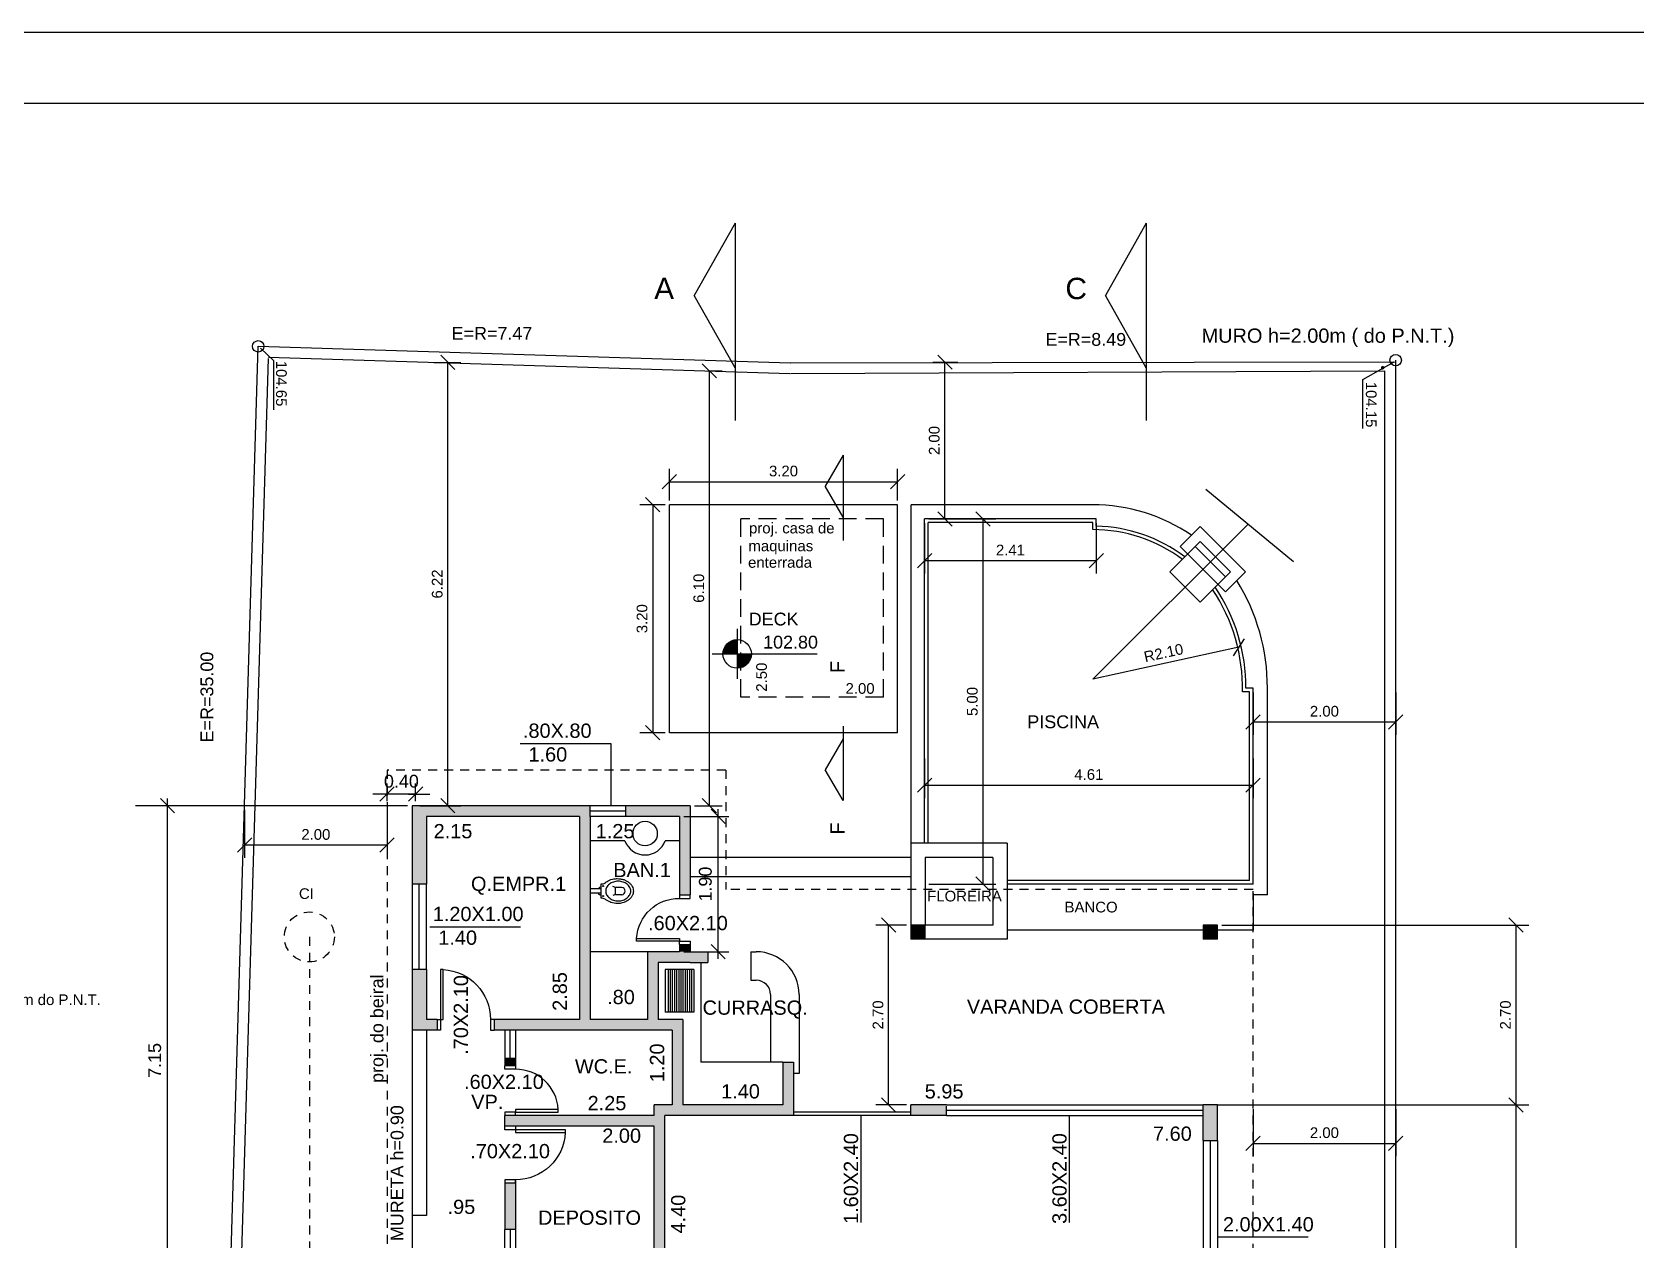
# Model space of a CAD drawing. Extents: x -23 to 90, y 6 to 84.
# Drawn here: x 2.78 to 25.28, y 67.47 to 84.43 of the extents above; entities that cross this region are included whole.
import ezdxf
from ezdxf.enums import TextEntityAlignment as Align

# ---------------------------------------------------------------- set-up
doc = ezdxf.new("R2010")
doc.units = 0
doc.header["$MEASUREMENT"] = 0
doc.linetypes.add('HIDDEN', pattern=[0.375, 0.25, -0.125])
doc.linetypes.add('HIDDEN2', pattern=[0.1875, 0.125, -0.0625])
doc.layers.get('0').update_dxf_attribs({"linetype": 'CONTINUOUS'})
doc.layers.get('DEFPOINTS').update_dxf_attribs({"linetype": 'CONTINUOUS'})
for name, color, linetype in [('ALV', 6, 'CONTINUOUS'), ('CAIXILHO', 3, 'CONTINUOUS'), ('COTA', 7, 'CONTINUOUS'), ('COTAPR', 2, 'CONTINUOUS'), ('LOUCA20', 2, 'CONTINUOUS'), ('LOUCA50', 2, 'CONTINUOUS'), ('PEITORIL', 2, 'CONTINUOUS'), ('PISO', 11, 'CONTINUOUS'), ('PORTA', 2, 'CONTINUOUS'), ('PROJ', 21, 'HIDDEN2'), ('SIMBOLOG', 7, 'CONTINUOUS'), ('SOLID', 253, 'CONTINUOUS'), ('TERRENO', 30, 'CONTINUOUS'), ('TEXTO', 7, 'CONTINUOUS'), ('TEXTO1', 5, 'CONTINUOUS'), ('VISTA5', 5, 'CONTINUOUS'), ('VISTA6', 6, 'CONTINUOUS')]:
    doc.layers.add(name, color=color, linetype=linetype)
doc.styles.add('ROMANS', font='romans', dxfattribs={"height": 0.2})
doc.styles.get("Standard").update_dxf_attribs({"font": 'swissl.ttf'})
doc.dimstyles.get("Standard").update_dxf_attribs({"dimtxt": 0.15, "dimasz": 0, "dimexe": 0.18, "dimexo": 0.06, "dimgap": 0.09, "dimtad": 1, "dimzin": 0, "dimdsep": 46, "dimtxsty": 'ROMANS', "dimtsz": 0.1, "dimcen": 0.09, "dimadec": 0, "dimazin": 0, "dimtfac": 1, "dimtix": 1, "dimtofl": 0, "dimtmove": 2, "dimatfit": 3, "dimfxl": 1, "dimtolj": 1, "dimtzin": 0, "dimarcsym": 0})

# ---------------------------------------------------------------- blocks, each defined once
blk = doc.blocks.new('PM60')
at = {"layer": 'PORTA'}
for points in [[(0.3, 0.075), (0.3, 0.675), (0.262, 0.675), (0.262, 0.075), (0.3, 0.075)], [(-0.35, 0.075), (-0.3, 0.075), (-0.3, -0.075), (-0.35, -0.075)], [(0.35, 0.075), (0.3, 0.075), (0.3, -0.075), (0.35, -0.075)]]:
    blk.add_lwpolyline(points, dxfattribs=at)
blk.add_arc((0.296, 0.08), 0.596, 93.1812, 180.514, dxfattribs=at)
blk = doc.blocks.new('BACIA2PL')
at = {"layer": 'LOUCA20'}
for p, q in [((-0.044, 0.15), (0.043, 0.15)), ((-0.051, -0.2), (0.051, -0.2)), ((-0.051, -0.288), (-0.051, -0.2)), ((0.051, -0.288), (0.051, -0.2))]:
    blk.add_line(p, q, dxfattribs=at)
for points in [[(-0.03, 0), (-0.03, 0.15)], [(0.032, 0), (0.032, 0.15)], [(-0.05, -0.2), (-0.063, -0.163)], [(0.05, -0.2), (0.062, -0.163)]]:
    blk.add_lwpolyline(points, dxfattribs=at)
blk.add_lwpolyline([(-0.138, -0.237, 0.078823), (-0.127, -0.306, 0.088058), (-0.097, -0.361, 0.105305), (-0.051, -0.4, 0.121887), (0, -0.413, 0.121887), (0.051, -0.4, 0.105305), (0.097, -0.361, 0.088058), (0.127, -0.306, 0.078823), (0.138, -0.237, 0.078823), (0.127, -0.169, 0.088058), (0.097, -0.114, 0.105305), (0.051, -0.075, 0.121887), (0, -0.063, 0.121887), (-0.051, -0.075, 0.105305), (-0.097, -0.114, 0.088058), (-0.127, -0.169, 0.078823)], format="xyb", close=True, dxfattribs=at)
for centre in [(-0.07, -0.025), (0.07, -0.025)]:
    blk.add_circle(centre, 0.00766, dxfattribs=at)
for centre, radius, start, end in [((0, 0), 0.0556, 122.78, 179.6714), ((0, 0), 0.0556, 0.3286, 54.4265), ((0, -0.284), 0.0509, 183.5219, 356.4781)]:
    blk.add_arc(centre, radius, start, end, dxfattribs=at)
at = {"layer": 'LOUCA50'}
blk.add_lwpolyline([(-0.175, -0.225, -0.069439), (-0.161, -0.136, -0.043663), (-0.124, -0.066, 0.015066), (-0.113, -0.053, 0.089395), (-0.1, 0), (0.1, 0, 0.12127), (0.113, -0.053, -0.009751), (0.118, -0.058, -0.007003), (0.124, -0.066, -0.013225), (0.142, -0.095, -0.020645), (0.161, -0.136, -0.020096), (0.171, -0.175, -0.021685), (0.175, -0.225, -0.019128), (0.171, -0.27, -0.020629), (0.161, -0.314, -0.020175), (0.145, -0.351, -0.021821), (0.124, -0.384, -0.025133), (0.096, -0.413, -0.028432), (0.065, -0.434, -0.029542), (0.033, -0.446, -0.030634), (0, -0.45, -0.030651), (-0.033, -0.446, -0.028489), (-0.065, -0.434, -0.028517), (-0.096, -0.413, -0.026288), (-0.124, -0.384, -0.011374), (-0.138, -0.363, -0.019462), (-0.161, -0.314, -0.005454), (-0.171, -0.278, -0.030993)], format="xyb", close=True, dxfattribs=at)
blk = doc.blocks.new('PM70')
at = {"layer": 'PORTA'}
for points in [[(0.35, 0.075), (0.312, 0.075), (0.312, 0.775), (0.35, 0.775), (0.35, 0.075)], [(-0.4, 0.075), (-0.35, 0.075), (-0.35, -0.075), (-0.4, -0.075)], [(0.4, 0.075), (0.35, 0.075), (0.35, -0.075), (0.4, -0.075)]]:
    blk.add_lwpolyline(points, dxfattribs=at)
blk.add_arc((0.345, 0.08), 0.695, 92.7111, 180.442, dxfattribs=at)
blk = doc.blocks.new('*D36')
at = {"color": 0, "linetype": 'ByBlock'}
for p, q in [((22.592, 69.308), (22.592, 68.649)), ((24.592, 69.308), (24.592, 68.649)), ((22.492, 68.729), (22.692, 68.929)), ((24.492, 68.729), (24.692, 68.929)), ((22.592, 68.829), (24.592, 68.829))]:
    blk.add_line(p, q, dxfattribs=at)
at = {"layer": 'DEFPOINTS', "color": 0, "linetype": 'ByBlock'}
for p in [(22.592, 69.368), (24.592, 69.368), (24.592, 68.829)]:
    blk.add_point(p, dxfattribs=at)
at = {"color": 0, "linetype": 'ByBlock'}
blk.add_text('2.00', height=0.15, dxfattribs=at).set_placement((23.592, 68.979), align=Align.MIDDLE_CENTER)
blk = doc.blocks.new('*D24')
at = {"color": 0, "linetype": 'ByBlock'}
for p, q in [((10.345, 73.632), (10.545, 73.832)), ((10.445, 73.631), (10.445, 73.882)), ((10.745, 73.632), (10.945, 73.832)), ((10.845, 73.631), (10.845, 73.882)), ((10.545, 73.732), (10.245, 73.732)), ((10.845, 73.732), (10.445, 73.732)), ((10.745, 73.732), (11.045, 73.732))]:
    blk.add_line(p, q, dxfattribs=at)
at = {"layer": 'DEFPOINTS', "color": 0, "linetype": 'ByBlock'}
for p in [(10.445, 73.732), (10.445, 73.568), (10.845, 73.568)]:
    blk.add_point(p, dxfattribs=at)
at = {"color": 0, "linetype": 'ByBlock'}
blk.add_text('0.40', height=0.18, dxfattribs=at).set_placement((10.645, 73.912), align=Align.MIDDLE_CENTER)
blk = doc.blocks.new('*D25')
at = {"color": 0, "linetype": 'ByBlock'}
for p, q in [((14.608, 73.418), (15.238, 73.418)), ((15.188, 73.318), (14.988, 73.518)), ((15.088, 71.418), (15.088, 73.518)), ((15.188, 71.418), (14.988, 71.618)), ((14.608, 71.518), (15.238, 71.518))]:
    blk.add_line(p, q, dxfattribs=at)
at = {"layer": 'DEFPOINTS', "color": 0, "linetype": 'ByBlock'}
for p in [(14.545, 73.418), (15.088, 73.418), (14.545, 71.518)]:
    blk.add_point(p, dxfattribs=at)
at = {"color": 0, "linetype": 'ByBlock'}
blk.add_text('1.90', height=0.18, rotation=90, dxfattribs=at).set_placement((14.908, 72.468), align=Align.MIDDLE_CENTER)
blk = doc.blocks.new('*D138')
at = {"color": 0, "linetype": 'ByBlock'}
for p, q in [((17.58, 71.793), (17.38, 71.993)), ((17.732, 71.893), (17.3, 71.893)), ((17.48, 69.368), (17.48, 71.893)), ((17.732, 69.368), (17.3, 69.368)), ((17.58, 69.268), (17.38, 69.468))]:
    blk.add_line(p, q, dxfattribs=at)
at = {"layer": 'DEFPOINTS', "color": 0, "linetype": 'ByBlock'}
for p in [(17.48, 71.893), (17.792, 71.893), (17.792, 69.368)]:
    blk.add_point(p, dxfattribs=at)
at = {"color": 0, "linetype": 'ByBlock'}
blk.add_text('2.70', height=0.15, rotation=90, dxfattribs=at).set_placement((17.33, 70.631), align=Align.MIDDLE_CENTER)
blk = doc.blocks.new('*D15')
at = {"color": 0, "linetype": 'ByBlock'}
for p, q in [((7.301, 73.568), (7.214, 73.568)), ((7.464, 73.468), (7.264, 73.668)), ((7.364, 66.318), (7.364, 73.668)), ((7.301, 66.418), (7.214, 66.418)), ((7.464, 66.318), (7.264, 66.518))]:
    blk.add_line(p, q, dxfattribs=at)
at = {"layer": 'DEFPOINTS', "color": 0, "linetype": 'ByBlock'}
for p in [(7.364, 73.568), (7.364, 73.568), (7.364, 66.418)]:
    blk.add_point(p, dxfattribs=at)
at = {"color": 0, "linetype": 'ByBlock'}
blk.add_text('7.15', height=0.18, rotation=90, dxfattribs=at).set_placement((7.184, 69.993), align=Align.MIDDLE_CENTER)
blk = doc.blocks.new('*D11')
at = {"color": 0, "linetype": 'ByBlock'}
for p, q in [((22.155, 69.368), (26.431, 69.368)), ((26.381, 69.268), (26.181, 69.468)), ((26.281, 59.818), (26.281, 69.468)), ((22.155, 59.918), (26.431, 59.918)), ((26.381, 59.818), (26.181, 60.018))]:
    blk.add_line(p, q, dxfattribs=at)
at = {"layer": 'DEFPOINTS', "color": 0, "linetype": 'ByBlock'}
for p in [(22.092, 69.368), (26.281, 69.368), (22.092, 59.918)]:
    blk.add_point(p, dxfattribs=at)
at = {"color": 0, "linetype": 'ByBlock'}
blk.add_text('9.45', height=0.18, rotation=90, dxfattribs=at).set_placement((26.101, 64.643), align=Align.MIDDLE_CENTER)
blk = doc.blocks.new('*D137')
at = {"color": 0, "linetype": 'ByBlock'}
for p, q in [((26.381, 71.793), (26.181, 71.993)), ((22.152, 71.893), (26.461, 71.893)), ((26.281, 69.368), (26.281, 71.893)), ((22.152, 69.368), (26.461, 69.368)), ((26.381, 69.268), (26.181, 69.468))]:
    blk.add_line(p, q, dxfattribs=at)
at = {"layer": 'DEFPOINTS', "color": 0, "linetype": 'ByBlock'}
for p in [(22.092, 71.893), (26.281, 71.893), (22.092, 69.368)]:
    blk.add_point(p, dxfattribs=at)
at = {"color": 0, "linetype": 'ByBlock'}
blk.add_text('2.70', height=0.15, rotation=90, dxfattribs=at).set_placement((26.131, 70.631), align=Align.MIDDLE_CENTER)
blk = doc.blocks.new('*D40')
at = {"color": 0, "linetype": 'ByBlock'}
for p, q in [((8.445, 73.508), (8.445, 72.835)), ((10.445, 73.508), (10.445, 72.835)), ((8.345, 72.915), (8.545, 73.115)), ((10.445, 73.015), (8.445, 73.015)), ((10.345, 72.915), (10.545, 73.115))]:
    blk.add_line(p, q, dxfattribs=at)
at = {"layer": 'DEFPOINTS', "color": 0, "linetype": 'ByBlock'}
for p in [(8.445, 73.568), (10.445, 73.568), (8.445, 73.015)]:
    blk.add_point(p, dxfattribs=at)
at = {"color": 0, "linetype": 'ByBlock'}
blk.add_text('2.00', height=0.15, dxfattribs=at).set_placement((9.445, 73.165), align=Align.MIDDLE_CENTER)
blk = doc.blocks.new('NIVEL')
at = {"layer": 'SIMBOLOG'}
for points in [[(0, 0.0035), (0, -0.0035)], [(-0.0035, 0), (0.0035, 0)]]:
    blk.add_lwpolyline(points, dxfattribs=at)
at = {"layer": 'SIMBOLOG', "const_width": 0.002}
for points in [[(0, 0.001, 0.414214), (-0.001, 0, 1)], [(0, -0.001, 0.414214), (0.001, 0, 1)]]:
    blk.add_lwpolyline(points, format="xyb", dxfattribs=at)
at = {"layer": 'SIMBOLOG'}
blk.add_circle((0, 0), 0.002, dxfattribs=at)
blk = doc.blocks.new('*D41')
at = {"color": 0, "linetype": 'ByBlock'}
for p, q in [((22.317, 75.674), (22.47, 75.912)), ((22.394, 75.793), (20.342, 75.343))]:
    blk.add_line(p, q, dxfattribs=at)
at = {"layer": 'DEFPOINTS', "color": 0, "linetype": 'ByBlock'}
for p in [(22.394, 75.793), (20.342, 75.343)]:
    blk.add_point(p, dxfattribs=at)
at = {"color": 0, "linetype": 'ByBlock'}
blk.add_text('R2.10', height=0.15, rotation=12.3608, dxfattribs=at).set_placement((21.336, 75.714), align=Align.MIDDLE_CENTER)
blk = doc.blocks.new('*D73')
at = {"color": 0, "linetype": 'ByBlock'}
for p, q in [((11.397, 79.691), (11.197, 79.891)), ((11.099, 79.791), (11.477, 79.791)), ((11.297, 73.568), (11.297, 79.791)), ((10.905, 73.568), (11.477, 73.568)), ((11.397, 73.468), (11.197, 73.668))]:
    blk.add_line(p, q, dxfattribs=at)
at = {"layer": 'DEFPOINTS', "color": 0, "linetype": 'ByBlock'}
for p in [(11.039, 79.791), (11.297, 79.791), (10.845, 73.568)]:
    blk.add_point(p, dxfattribs=at)
at = {"color": 0, "linetype": 'ByBlock'}
blk.add_text('6.22', height=0.15, rotation=90, dxfattribs=at).set_placement((11.147, 76.68), align=Align.MIDDLE_CENTER)
blk = doc.blocks.new('*D74')
at = {"color": 0, "linetype": 'ByBlock'}
for p, q in [((18.903, 77.493), (18.703, 77.693)), ((18.044, 77.593), (18.983, 77.593)), ((18.803, 77.593), (18.803, 72.468)), ((18.044, 72.468), (18.983, 72.468)), ((18.903, 72.368), (18.703, 72.568))]:
    blk.add_line(p, q, dxfattribs=at)
at = {"layer": 'DEFPOINTS', "color": 0, "linetype": 'ByBlock'}
for p in [(17.984, 77.593), (17.984, 72.468), (18.803, 72.468)]:
    blk.add_point(p, dxfattribs=at)
at = {"color": 0, "linetype": 'ByBlock'}
blk.add_text('5.00', height=0.15, rotation=90, dxfattribs=at).set_placement((18.653, 75.031), align=Align.MIDDLE_CENTER)
blk = doc.blocks.new('*D75')
at = {"color": 0, "linetype": 'ByBlock'}
for p, q in [((17.984, 77.533), (17.984, 76.827)), ((20.392, 77.533), (20.392, 76.827)), ((17.884, 76.907), (18.084, 77.107)), ((20.392, 77.007), (17.984, 77.007)), ((20.292, 76.907), (20.492, 77.107))]:
    blk.add_line(p, q, dxfattribs=at)
at = {"layer": 'DEFPOINTS', "color": 0, "linetype": 'ByBlock'}
for p in [(17.984, 77.593), (20.392, 77.593), (17.984, 77.007)]:
    blk.add_point(p, dxfattribs=at)
at = {"color": 0, "linetype": 'ByBlock'}
blk.add_text('2.41', height=0.15, dxfattribs=at).set_placement((19.188, 77.157), align=Align.MIDDLE_CENTER)
blk = doc.blocks.new('*D76')
at = {"color": 0, "linetype": 'ByBlock'}
for p, q in [((22.592, 75.158), (22.592, 74.564)), ((24.592, 75.158), (24.592, 74.564)), ((22.492, 74.644), (22.692, 74.844)), ((22.592, 74.744), (24.592, 74.744)), ((24.492, 74.644), (24.692, 74.844))]:
    blk.add_line(p, q, dxfattribs=at)
at = {"layer": 'DEFPOINTS', "color": 0, "linetype": 'ByBlock'}
for p in [(22.592, 75.218), (24.592, 75.218), (24.592, 74.744)]:
    blk.add_point(p, dxfattribs=at)
at = {"color": 0, "linetype": 'ByBlock'}
blk.add_text('2.00', height=0.15, dxfattribs=at).set_placement((23.592, 74.894), align=Align.MIDDLE_CENTER)
blk = doc.blocks.new('*D77')
at = {"color": 0, "linetype": 'ByBlock'}
for p, q in [((17.984, 74.233), (17.984, 73.676)), ((22.592, 74.233), (22.592, 73.676)), ((17.884, 73.756), (18.084, 73.956)), ((17.984, 73.856), (22.592, 73.856)), ((22.492, 73.756), (22.692, 73.956))]:
    blk.add_line(p, q, dxfattribs=at)
at = {"layer": 'DEFPOINTS', "color": 0, "linetype": 'ByBlock'}
for p in [(17.984, 74.293), (22.592, 74.293), (22.592, 73.856)]:
    blk.add_point(p, dxfattribs=at)
at = {"color": 0, "linetype": 'ByBlock'}
blk.add_text('4.61', height=0.15, dxfattribs=at).set_placement((20.288, 74.006), align=Align.MIDDLE_CENTER)
blk = doc.blocks.new('*D140')
at = {"color": 0, "linetype": 'ByBlock'}
for p, q in [((18.369, 79.694), (18.169, 79.894)), ((18.098, 79.794), (18.449, 79.794)), ((18.269, 77.593), (18.269, 79.794)), ((18.369, 77.493), (18.169, 77.693)), ((18.107, 77.593), (18.449, 77.593))]:
    blk.add_line(p, q, dxfattribs=at)
at = {"layer": 'DEFPOINTS', "color": 0, "linetype": 'ByBlock'}
for p in [(18.038, 79.794), (18.269, 79.794), (18.047, 77.593)]:
    blk.add_point(p, dxfattribs=at)
at = {"color": 0, "linetype": 'ByBlock'}
blk.add_text('2.00', height=0.15, rotation=90, dxfattribs=at).set_placement((18.119, 78.694), align=Align.MIDDLE_CENTER)
blk = doc.blocks.new('*D98')
at = {"color": 0, "linetype": 'ByBlock'}
for p, q in [((14.284, 77.853), (14.284, 78.296)), ((17.484, 77.853), (17.484, 78.296)), ((14.184, 78.016), (14.384, 78.216)), ((14.284, 78.116), (17.484, 78.116)), ((17.384, 78.016), (17.584, 78.216))]:
    blk.add_line(p, q, dxfattribs=at)
at = {"layer": 'DEFPOINTS', "color": 0, "linetype": 'ByBlock'}
for p in [(17.484, 78.116), (14.284, 77.793), (17.484, 77.793)]:
    blk.add_point(p, dxfattribs=at)
at = {"color": 0, "linetype": 'ByBlock'}
blk.add_text('3.20', height=0.15, dxfattribs=at).set_placement((15.884, 78.266), align=Align.MIDDLE_CENTER)
blk = doc.blocks.new('*D99')
at = {"color": 0, "linetype": 'ByBlock'}
for p, q in [((14.149, 77.693), (13.949, 77.893)), ((14.224, 77.793), (13.869, 77.793)), ((14.049, 77.793), (14.049, 74.593)), ((14.149, 74.493), (13.949, 74.693)), ((14.224, 74.593), (13.869, 74.593))]:
    blk.add_line(p, q, dxfattribs=at)
at = {"layer": 'DEFPOINTS', "color": 0, "linetype": 'ByBlock'}
for p in [(14.284, 77.793), (14.049, 74.593), (14.284, 74.593)]:
    blk.add_point(p, dxfattribs=at)
at = {"color": 0, "linetype": 'ByBlock'}
blk.add_text('3.20', height=0.15, rotation=90, dxfattribs=at).set_placement((13.899, 76.193), align=Align.MIDDLE_CENTER)
blk = doc.blocks.new('*D139')
at = {"color": 0, "linetype": 'ByBlock'}
for p, q in [((15.066, 79.572), (14.866, 79.772)), ((14.945, 79.672), (15.146, 79.672)), ((14.966, 73.568), (14.966, 79.672)), ((14.755, 73.568), (15.146, 73.568)), ((15.066, 73.468), (14.866, 73.668))]:
    blk.add_line(p, q, dxfattribs=at)
at = {"layer": 'DEFPOINTS', "color": 0, "linetype": 'ByBlock'}
for p in [(14.885, 79.672), (14.966, 79.672), (14.695, 73.568)]:
    blk.add_point(p, dxfattribs=at)
at = {"color": 0, "linetype": 'ByBlock'}
blk.add_text('6.10', height=0.15, rotation=90, dxfattribs=at).set_placement((14.816, 76.62), align=Align.MIDDLE_CENTER)

msp = doc.modelspace()

# ---------------------------------------------------------------- linework, layer by layer
for p, q in [((-23.303, 84.427), (90.408, 84.427)), ((4.911, 45.032), (5.954, 80.016)), ((5.954, 80.016), (13.417, 79.784)), ((5.24, 51.028), (6.1, 79.846)), ((6.1, 79.862), (13.412, 79.634)), ((13.419, 79.786), (21.909, 79.798)), ((13.419, 79.636), (21.759, 79.67)), ((21.759, 52.218), (21.759, 79.67)), ((21.909, 44.818), (21.909, 79.821)), ((13.022, 75.699), (13.794, 75.699)), ((8.049, 73.568), (4.233, 73.568)), ((11.097, 73.077), (10.612, 73.077)), ((11.862, 73.077), (11.663, 73.077)), ((11.412, 71.518), (10.612, 71.518)), ((12.162, 71.368), (12.162, 69.968)), ((13.312, 69.968), (12.162, 69.968)), ((19.409, 69.368), (20.309, 69.368)), ((8.112, 67.818), (8.112, 66.418))]:
    msp.add_line(p, q)
at = {"color": 6}
msp.add_line((-20.803, 83.427), (89.408, 83.427), dxfattribs=at)
msp.add_circle((11.38, 73.177), 0.172)
msp.add_arc((11.38, 73.177), 0.3, 199.4712, 340.5288)
at = {"layer": 'ALV'}
for p, q in [((10.612, 73.568), (8.112, 73.568)), ((8.112, 73.568), (8.112, 72.468)), ((10.612, 73.418), (10.612, 73.568)), ((12.012, 73.568), (11.112, 73.568)), ((11.112, 73.418), (11.112, 73.568)), ((12.012, 73.568), (12.012, 72.318)), ((10.462, 73.418), (8.312, 73.418)), ((8.312, 73.418), (8.312, 72.468)), ((10.462, 73.418), (10.462, 70.568)), ((10.612, 73.418), (10.612, 70.568)), ((11.862, 73.418), (11.112, 73.418)), ((11.862, 73.418), (11.862, 72.318)), ((8.312, 72.468), (8.112, 72.468)), ((11.862, 72.318), (12.012, 72.318)), ((15.309, 71.893), (15.109, 71.893)), ((15.109, 71.893), (15.109, 71.693)), ((15.309, 71.693), (15.309, 71.893)), ((19.209, 71.893), (19.209, 71.693)), ((19.409, 71.893), (19.209, 71.893)), ((19.409, 71.693), (19.409, 71.893)), ((11.862, 71.618), (12.012, 71.618)), ((11.862, 71.618), (11.862, 71.518)), ((12.012, 71.618), (12.012, 71.518)), ((15.309, 71.693), (15.109, 71.693)), ((19.409, 71.693), (19.209, 71.693)), ((11.412, 71.518), (11.412, 70.568)), ((11.862, 71.518), (11.412, 71.518)), ((12.012, 71.368), (11.562, 71.368)), ((11.562, 71.368), (11.562, 70.568)), ((12.012, 71.518), (12.262, 71.518)), ((12.012, 71.368), (12.262, 71.368)), ((12.262, 71.518), (12.262, 71.368)), ((8.312, 71.268), (8.112, 71.268)), ((8.112, 71.268), (8.112, 70.418)), ((8.312, 71.268), (8.312, 70.568)), ((8.462, 70.418), (8.112, 70.418)), ((8.462, 70.568), (8.312, 70.568)), ((8.462, 70.568), (8.462, 70.418)), ((9.262, 70.568), (9.262, 70.418)), ((10.462, 70.568), (9.262, 70.568)), ((9.562, 70.418), (9.262, 70.418)), ((11.762, 70.418), (9.562, 70.418)), ((11.412, 70.568), (10.612, 70.568)), ((11.912, 70.568), (11.562, 70.568)), ((11.762, 70.418), (11.762, 69.368)), ((11.912, 70.568), (11.912, 69.368)), ((9.562, 70.018), (9.412, 70.018)), ((9.412, 70.018), (9.412, 69.918)), ((9.562, 70.018), (9.562, 69.918)), ((13.312, 69.968), (13.312, 69.368)), ((13.312, 69.968), (13.462, 69.968)), ((13.462, 69.968), (13.462, 69.218)), ((9.562, 69.918), (9.412, 69.918)), ((11.762, 69.368), (11.509, 69.368)), ((11.509, 69.218), (11.509, 69.368)), ((13.312, 69.368), (11.912, 69.368)), ((15.109, 69.218), (15.109, 69.368)), ((15.609, 69.368), (15.109, 69.368)), ((15.609, 69.218), (15.609, 69.353)), ((19.409, 69.368), (19.209, 69.368)), ((19.209, 68.868), (19.209, 69.368)), ((19.409, 68.868), (19.409, 69.368)), ((11.509, 69.218), (9.412, 69.218)), ((11.509, 69.068), (9.412, 69.068)), ((11.509, 66.418), (11.509, 69.068)), ((11.659, 63.868), (11.659, 69.218)), ((13.462, 69.218), (11.659, 69.218)), ((15.609, 69.218), (15.109, 69.218)), ((19.209, 68.868), (19.409, 68.868)), ((9.412, 68.318), (9.412, 67.618)), ((9.562, 68.318), (9.562, 67.618)), ((9.562, 67.618), (9.412, 67.618))]:
    msp.add_line(p, q, dxfattribs=at)
at = {"layer": 'CAIXILHO'}
for p, q in [((11.112, 73.493), (10.612, 73.493)), ((15.109, 73.043), (15.109, 71.893)), ((16.459, 73.043), (15.109, 73.043)), ((16.459, 73.043), (16.459, 71.693)), ((15.309, 72.843), (15.309, 71.893)), ((16.259, 72.843), (15.309, 72.843)), ((16.259, 72.843), (16.259, 71.893)), ((8.212, 71.268), (8.212, 72.468)), ((16.259, 71.893), (15.309, 71.893)), ((16.459, 71.693), (15.309, 71.693)), ((9.487, 70.018), (9.487, 70.418)), ((15.609, 69.293), (19.209, 69.293)), ((15.109, 69.268), (13.462, 69.268)), ((15.109, 69.218), (13.462, 69.218)), ((19.309, 68.868), (19.309, 66.868)), ((9.487, 67.618), (9.487, 66.418))]:
    msp.add_line(p, q, dxfattribs=at)
at = {"layer": 'COTA', "const_width": 0.025}
msp.add_lwpolyline([(21.714, 79.715, 1), (21.739, 79.715, 1)], format="xyb", close=True, dxfattribs=at)
at = {"layer": 'COTAPR'}
for p, q in [((6.175, 79.813), (5.984, 79.99)), ((6.175, 79.124), (6.175, 79.813)), ((21.446, 79.55), (21.888, 79.797)), ((21.446, 78.861), (21.446, 79.55)), ((19.244, 78.012), (20.477, 76.994)), ((15.351, 73.043), (15.351, 77.543)), ((17.659, 77.443), (17.659, 77.543)), ((17.659, 75.343), (19.838, 77.522)), ((18.884, 77.204), (19.167, 77.487)), ((19.167, 77.487), (19.803, 76.85)), ((18.742, 76.85), (19.167, 77.275)), ((18.884, 77.204), (19.52, 76.568)), ((19.096, 77.204), (19.52, 76.78)), ((19.167, 77.275), (19.591, 76.85)), ((18.742, 76.85), (19.167, 76.426)), ((19.167, 76.426), (19.591, 76.85)), ((19.52, 76.568), (19.803, 76.85)), ((19.859, 72.518), (19.859, 75.168)), ((9.627, 74.44), (10.898, 74.44)), ((10.898, 74.44), (10.898, 73.574)), ((8.362, 71.868), (9.632, 71.868)), ((14.41, 67.719), (14.41, 69.222)), ((17.335, 67.719), (17.335, 69.222)), ((19.409, 67.518), (20.68, 67.518))]:
    msp.add_line(p, q, dxfattribs=at)
for centre, radius, start, end in [((17.659, 75.343), 2.1, 53.2132, 90), ((17.288, 75.225), 2.472, 358.679, 33.8209)]:
    msp.add_arc(centre, radius, start, end, dxfattribs=at)
at = {"layer": 'PEITORIL'}
for p, q in [((17.659, 77.543), (15.351, 77.543)), ((19.859, 75.168), (19.759, 75.168)), ((11.112, 73.568), (10.612, 73.568)), ((11.112, 73.418), (10.612, 73.418)), ((8.112, 72.468), (8.112, 71.268)), ((8.312, 71.268), (8.312, 72.468)), ((19.859, 72.518), (16.459, 72.518)), ((19.909, 72.338), (19.909, 71.823)), ((19.209, 71.823), (16.459, 71.823)), ((19.909, 71.823), (19.409, 71.823)), ((12.862, 71.518), (12.94, 71.518)), ((12.862, 71.518), (12.862, 71.118)), ((12.862, 71.118), (12.94, 71.118)), ((13.14, 70.918), (13.14, 69.968)), ((13.54, 70.918), (13.54, 69.81)), ((8.112, 70.418), (8.112, 67.818)), ((8.312, 70.418), (8.312, 67.818)), ((9.412, 70.418), (9.412, 70.018)), ((9.562, 70.418), (9.562, 70.018)), ((13.54, 69.81), (13.462, 69.81)), ((15.609, 69.368), (19.209, 69.368)), ((15.609, 69.218), (19.209, 69.218)), ((19.209, 68.868), (19.209, 66.868)), ((19.409, 68.868), (19.409, 66.868)), ((8.312, 67.818), (8.112, 67.818)), ((9.412, 66.418), (9.412, 67.618)), ((9.562, 67.618), (9.562, 66.418))]:
    msp.add_line(p, q, dxfattribs=at)
for radius in [0.6, 0.2]:
    msp.add_arc((12.94, 70.918), radius, 0, 90, dxfattribs=at)
at = {"layer": 'PISO'}
for p, q in [((11.723, 74.593), (11.723, 77.793)), ((14.923, 77.793), (11.723, 77.793)), ((14.923, 74.593), (14.923, 77.793)), ((17.659, 77.793), (15.111, 77.793)), ((15.111, 73.043), (15.111, 77.793)), ((15.301, 73.043), (15.301, 77.593)), ((17.709, 77.593), (15.301, 77.593)), ((17.709, 77.493), (17.709, 77.593)), ((19.909, 75.218), (19.809, 75.218)), ((19.909, 72.468), (19.909, 75.218)), ((20.109, 72.318), (20.109, 75.218)), ((14.923, 74.593), (11.723, 74.593)), ((15.109, 72.84), (12.013, 72.84)), ((15.109, 72.57), (12.013, 72.57)), ((19.909, 72.468), (16.459, 72.468)), ((20.109, 72.318), (19.909, 72.318)), ((11.662, 71.268), (11.662, 70.668)), ((12.062, 71.268), (11.662, 71.268)), ((11.702, 71.268), (11.702, 70.668)), ((11.732, 71.268), (11.732, 70.668)), ((11.762, 71.268), (11.762, 70.668)), ((11.792, 71.268), (11.792, 70.668)), ((11.822, 71.268), (11.822, 70.668)), ((11.852, 71.268), (11.852, 70.668)), ((11.882, 71.268), (11.882, 70.668)), ((11.912, 71.268), (11.912, 70.668)), ((11.942, 71.268), (11.942, 70.668)), ((11.972, 71.268), (11.972, 70.668)), ((12.002, 71.268), (12.002, 70.668)), ((12.032, 71.268), (12.032, 70.668)), ((12.062, 71.268), (12.062, 70.668)), ((12.062, 70.668), (11.662, 70.668))]:
    msp.add_line(p, q, dxfattribs=at)
at = {"layer": 'PISO', "linetype": 'HIDDEN'}
for p, q in [((14.723, 77.593), (12.723, 77.593)), ((12.723, 75.093), (12.723, 77.593)), ((14.723, 75.093), (14.723, 77.593)), ((14.723, 75.093), (12.723, 75.093))]:
    msp.add_line(p, q, dxfattribs=at)
at = {"layer": 'PISO'}
for centre, radius, start, end in [((17.659, 75.343), 2.45, 55.5838, 90), ((17.659, 75.343), 2.15, 53.0209, 88.6674), ((17.247, 75.221), 2.863, 359.9463, 31.7677), ((17.277, 75.221), 2.532, 359.9302, 33.9828)]:
    msp.add_arc(centre, radius, start, end, dxfattribs=at)
at = {"layer": 'PROJ'}
for p, q in [((12.512, 74.068), (7.762, 74.068)), ((7.762, 74.068), (7.762, 66.418)), ((12.512, 74.068), (12.512, 72.393)), ((19.909, 59.418), (19.909, 72.468)), ((19.909, 72.393), (12.512, 72.393)), ((6.671, 71.726), (6.671, 64.438))]:
    msp.add_line(p, q, dxfattribs=at)
msp.add_circle((6.671, 71.726), 0.351, dxfattribs=at)
at = {"layer": 'SOLID'}
for points in [[(8.112, 73.568), (10.612, 73.568), (8.312, 73.418), (10.462, 73.418)], [(8.312, 73.418), (8.312, 72.468), (8.112, 73.568), (8.112, 72.468)], [(10.462, 73.418), (10.612, 73.568), (10.462, 70.568), (10.612, 70.568)], [(12.012, 73.568), (11.862, 73.418), (11.112, 73.568), (11.112, 73.418)], [(12.012, 72.318), (11.862, 72.318), (12.012, 73.568), (11.862, 73.418)], [(15.109, 71.893), (15.309, 71.893), (15.109, 71.693), (15.309, 71.693)], [(19.209, 71.893), (19.409, 71.893), (19.209, 71.693), (19.409, 71.693)], [(12.012, 71.518), (11.862, 71.518), (12.012, 71.618), (11.862, 71.618)], [(11.562, 70.568), (11.412, 70.568), (11.562, 71.368), (11.412, 71.518)], [(11.562, 71.368), (11.412, 71.518), (12.262, 71.368), (12.262, 71.518)], [(8.312, 71.268), (8.112, 71.268), (8.312, 70.568), (8.112, 70.418)], [(8.462, 70.568), (8.312, 70.568), (8.462, 70.418), (8.112, 70.418)], [(9.262, 70.418), (9.262, 70.568), (11.762, 70.418), (11.912, 70.568)], [(11.762, 70.418), (11.912, 70.568), (11.762, 69.368), (11.912, 69.368)], [(9.412, 70.018), (9.562, 70.018), (9.412, 69.918), (9.562, 69.918)], [(13.312, 69.968), (13.462, 69.968), (13.312, 69.368), (13.462, 69.218)], [(11.509, 69.368), (13.312, 69.368), (11.509, 69.218), (13.462, 69.218)], [(15.109, 69.368), (15.109, 69.218), (15.609, 69.368), (15.609, 69.218)], [(19.209, 69.368), (19.209, 68.868), (19.409, 69.368), (19.409, 68.868)], [(11.509, 69.218), (9.412, 69.218), (11.509, 69.068), (9.412, 69.068)], [(11.509, 69.218), (11.659, 69.218), (11.509, 63.868), (11.659, 63.868)], [(9.412, 68.268), (9.412, 67.618), (9.562, 68.268), (9.562, 67.618)]]:
    msp.add_solid(points, dxfattribs=at)
at = {"layer": 'TERRENO'}
for centre in [(5.954, 80.016), (21.909, 79.821)]:
    msp.add_circle(centre, 0.08, dxfattribs=at)
at = {"layer": 'TEXTO1'}
for p, q in [((12.642, 81.745), (12.07, 80.729)), ((12.642, 81.745), (12.642, 78.973)), ((18.409, 81.745), (17.837, 80.729)), ((18.409, 81.745), (18.409, 78.973)), ((12.642, 79.713), (12.07, 80.729)), ((18.409, 79.713), (17.837, 80.729))]:
    msp.add_line(p, q, dxfattribs=at)
at = {"layer": 'VISTA5'}
for p, q in [((14.158, 78.486), (13.908, 78.053)), ((14.158, 78.486), (14.158, 77.29)), ((14.158, 77.62), (13.908, 78.053)), ((14.158, 74.506), (13.908, 74.073)), ((14.158, 74.686), (14.158, 73.64)), ((14.158, 73.64), (13.908, 74.073))]:
    msp.add_line(p, q, dxfattribs=at)
at = {"layer": 'VISTA6'}
for p, q in [((9.412, 69.068), (9.412, 69.218)), ((9.562, 68.268), (9.412, 68.268))]:
    msp.add_line(p, q, dxfattribs=at)

# ---------------------------------------------------------------- block references
at = {"xscale": 100, "yscale": 100, "zscale": 100}
msp.add_blockref('NIVEL', (12.672, 75.699), dxfattribs=at)
for name, p, rotation in [('BACIA2PL', (10.766, 72.37), 90), ('PM60', (9.487, 69.568), 270)]:
    msp.add_blockref(name, p, dxfattribs=dict(rotation=rotation))
at = {"xscale": -1}
for name, p, rotation in [('PM60', (11.937, 71.968), 90.00000000000584), ('PM70', (9.487, 68.668), 270)]:
    msp.add_blockref(name, p, dxfattribs=dict(at, rotation=rotation))
msp.add_blockref('PM70', (8.862, 70.493), dxfattribs=at)

# ---------------------------------------------------------------- texts
for s, height, p in [(' E=R=7.47', 0.18, (8.597, 80.108)), ('E=R=8.49', 0.18, (16.996, 80.023)), ('DECK', 0.18, (12.834, 76.098)), ('102.80', 0.18, (13.036, 75.774)), ('PISCINA', 0.18, (16.742, 74.656)), ('BAN.1', 0.2, (10.934, 72.566)), ('Q.EMPR.1', 0.2, (8.938, 72.372)), ('CI', 0.15, (6.525, 72.259)), ('CURRASQ.', 0.2, (12.187, 70.634)), ('VARANDA COBERTA', 0.2, (15.894, 70.648)), ('WC.E.', 0.2, (10.396, 69.81)), ('DEPOSITO', 0.2, (9.879, 67.686))]:
    msp.add_text(s, height=height).set_placement(p)
for s, p in [('E=R=35.00', (5.324, 74.457)), ('proj. do beiral', (7.71, 69.677)), ('MURETA h=0.90', (7.991, 67.457))]:
    msp.add_text(s, height=0.18, rotation=90).set_placement(p)
at = {"layer": 'COTA'}
for s, p in [('104.65', (6.204, 79.813)), ('104.15', (21.491, 79.518))]:
    msp.add_text(s, height=0.15, rotation=270, dxfattribs=at).set_placement(p)
at = {"layer": 'COTAPR'}
for s, height, p in [('2.50', 0.15, (13.089, 75.168)), ('.70X2.10', 0.2, (8.897, 70.072)), ('2.85', 0.2, (10.284, 70.689)), ('1.20', 0.2, (11.648, 69.687)), ('1.60X2.40', 0.2, (14.368, 67.698)), ('3.60X2.40', 0.2, (17.293, 67.698)), ('4.40', 0.2, (11.945, 67.564))]:
    msp.add_text(s, height=height, rotation=90, dxfattribs=at).set_placement(p)
for s, height, p in [('2.00', 0.15, (14.192, 75.139)), ('.80X.80', 0.2, (9.667, 74.521)), (' 1.60', 0.2, (9.667, 74.188)), ('2.15', 0.2, (8.414, 73.111)), ('1.25', 0.2, (10.688, 73.111)), ('FLOREIRA', 0.15, (15.337, 72.224)), ('BANCO', 0.15, (17.264, 72.07)), ('1.20X1.00', 0.2, (8.402, 71.949)), ('.60X2.10', 0.2, (11.422, 71.821)), (' 1.40', 0.2, (8.402, 71.616)), ('H=2.00m do P.N.T.', 0.15, (1.947, 70.77)), ('.80', 0.2, (10.848, 70.783)), ('.60X2.10', 0.2, (8.841, 69.593)), ('1.40', 0.2, (12.447, 69.459)), ('5.95', 0.2, (15.303, 69.459)), ('VP.', 0.2, (8.942, 69.311)), ('2.25', 0.2, (10.574, 69.294)), ('7.60', 0.2, (18.505, 68.865)), ('2.00', 0.2, (10.78, 68.837)), ('.70X2.10', 0.2, (8.928, 68.62)), ('.95', 0.2, (8.61, 67.838)), ('2.00X1.40', 0.2, (19.486, 67.593))]:
    msp.add_text(s, height=height, dxfattribs=at).set_placement(p)
at = {"layer": 'TEXTO'}
for s, height, p in [('MURO h=2.00m ( do P.N.T.)', 0.2, (19.186, 80.066)), ('proj. casa de ', 0.15, (12.838, 77.39)), ('maquinas ', 0.15, (12.83, 77.14)), ('enterrada', 0.15, (12.825, 76.908))]:
    msp.add_text(s, height=height, dxfattribs=at).set_placement(p)
at = {"layer": 'TEXTO1'}
for s, p in [('A', (11.508, 80.678)), ('C', (17.276, 80.678))]:
    msp.add_text(s, height=0.3, dxfattribs=at).set_placement(p)
at = {"layer": 'VISTA5'}
msp.add_text('F                           F', height=0.2, rotation=90, dxfattribs=at).set_placement((14.18, 73.163))

# ---------------------------------------------------------------- dimensions: what is measured, and where the dimension line sits
for p1, p2, distance, picture, middle in [((8.162, 73.568), (7.762, 73.568), -0.163, '*D24', (7.962, 73.912)), ((11.862, 71.518), (11.862, 73.418), -0.543, '*D25', (12.225, 72.468)), ((19.909, 69.368), (21.909, 69.368), -0.54, '*D36', (20.909, 68.979))]:
    dim = msp.add_aligned_dim(p1=p1, p2=p2, distance=distance, dimstyle='Standard')
    dim.commit()
    dim.dimension.update_dxf_attribs({"geometry": picture, "text_midpoint": middle, "insert": (-2.683, 0)})
for base, p1, p2, picture, middle in [((4.681, 73.568), (4.681, 66.418), (4.681, 73.568), '*D15', (4.501, 69.993)), ((23.598, 69.368), (19.409, 59.918), (19.409, 69.368), '*D11', (23.418, 64.643))]:
    dim = msp.add_linear_dim(base=base, p1=p1, p2=p2, angle=90, dimstyle='Standard')
    dim.commit()
    dim.dimension.update_dxf_attribs({"geometry": picture, "text_midpoint": middle, "insert": (-2.683, 0)})
dim = msp.add_aligned_dim(p1=(15.109, 69.368), p2=(15.109, 71.893), distance=0.313, text='2.70', dimstyle='Standard')
dim.commit()
dim.dimension.update_dxf_attribs({"geometry": '*D138', "text_midpoint": (14.647, 70.631), "insert": (-2.683, 0)})
dim = msp.add_linear_dim(base=(23.598, 71.893), p1=(19.409, 69.368), p2=(19.409, 71.893), angle=90, text='2.70', dimstyle='Standard')
dim.commit()
dim.dimension.update_dxf_attribs({"geometry": '*D137', "text_midpoint": (23.448, 70.631), "insert": (-2.683, 0)})
at = {"layer": 'COTA'}
dim = msp.add_linear_dim(base=(8.614, 79.791), p1=(8.162, 73.568), p2=(8.356, 79.791), angle=90, dimstyle='Standard', dxfattribs=at)
dim.commit()
dim.dimension.update_dxf_attribs({"geometry": '*D73', "text_midpoint": (8.464, 76.68), "insert": (-2.683, 0)})
for base, p1, p2, text, picture, middle in [((15.585, 79.794), (15.364, 77.593), (15.355, 79.794), '2.00', '*D140', (15.435, 78.694)), ((16.119, 72.468), (15.301, 77.593), (15.301, 72.468), '5.00', '*D74', (15.969, 75.031))]:
    dim = msp.add_linear_dim(base=base, p1=p1, p2=p2, angle=90, text=text, dimstyle='Standard', dxfattribs=at)
    dim.commit()
    dim.dimension.update_dxf_attribs({"geometry": picture, "text_midpoint": middle, "insert": (-2.683, 0)})
for base, p1, p2, picture, middle, set_off in [((14.923, 78.116), (11.723, 77.793), (14.923, 77.793), '*D98', (13.323, 78.266), (-2.562, 0)), ((15.301, 77.007), (17.709, 77.593), (15.301, 77.593), '*D75', (16.505, 77.157), (-2.683, 0)), ((21.909, 74.744), (19.909, 75.218), (21.909, 75.218), '*D76', (20.909, 74.894), (-2.683, 0)), ((19.909, 73.856), (15.301, 74.293), (19.909, 74.293), '*D77', (17.605, 74.006), (-2.683, 0))]:
    dim = msp.add_linear_dim(base=base, p1=p1, p2=p2, dimstyle='Standard', dxfattribs=at)
    dim.commit()
    dim.dimension.update_dxf_attribs({"geometry": picture, "text_midpoint": middle, "insert": set_off})
dim = msp.add_aligned_dim(p1=(7.762, 73.568), p2=(5.762, 73.568), distance=0.553, dimstyle='Standard', dxfattribs=at)
dim.commit()
dim.dimension.update_dxf_attribs({"geometry": '*D40', "text_midpoint": (6.762, 73.165), "insert": (-2.683, 0)})
at = {"layer": 'COTAPR'}
for base, p1, p2, picture, middle, set_off in [((12.283, 79.672), (12.012, 73.568), (12.202, 79.672), '*D139', (12.133, 76.62), (-2.683, 0)), ((11.487, 74.593), (11.723, 77.793), (11.723, 74.593), '*D99', (11.337, 76.193), (-2.562, 0))]:
    dim = msp.add_linear_dim(base=base, p1=p1, p2=p2, angle=90, dimstyle='Standard', dxfattribs=at)
    dim.commit()
    dim.dimension.update_dxf_attribs({"geometry": picture, "text_midpoint": middle, "insert": set_off})
dim = msp.add_radius_dim(center=(17.659, 75.343), mpoint=(19.711, 75.793), dimstyle='Standard', dxfattribs=at)
dim.commit()
dim.dimension.update_dxf_attribs({"geometry": '*D41', "text_midpoint": (18.653, 75.714), "insert": (-2.683, 0)})

doc.saveas('drawing.dxf')
